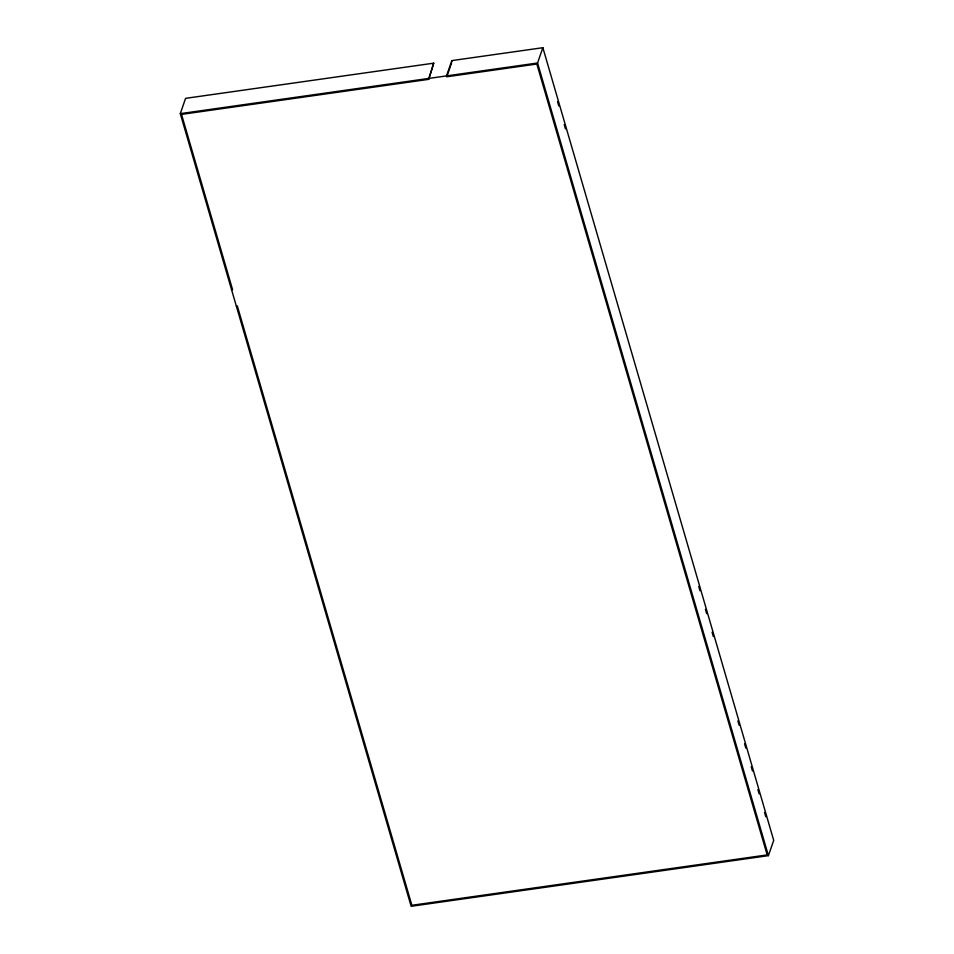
<?xml version="1.0" encoding="UTF-8"?>
<svg xmlns="http://www.w3.org/2000/svg" width="954" height="954" viewBox="0 0 954 954"><rect width="100%" height="100%" fill="white"/><g stroke="black" fill="none" stroke-linecap="round" stroke-linejoin="round"><path stroke-width="1.43" d="M236.342 306.091L237.319 305.948L411.866 905.286L767.171 854.915L536.84 64.025L446.794 76.785L446.532 75.903L451.826 60.603L542.862 47.7L773.706 840.355L768.411 855.655L411.138 906.3L180.294 113.645L185.589 98.345L433.724 63.167L428.68 79.349L181.534 114.397L232.573 289.658L231.595 289.789M433.724 63.167L428.68 79.349M447.271 75.39L451.6 62.881M768.411 855.655L537.567 63L542.862 47.7M180.294 113.645L537.567 63M557.553 101.637L558.794 105.93M564.208 124.521L565.46 128.814M698.745 586.471L699.997 590.753M705.411 609.356L706.664 613.637M712.078 632.228L713.33 636.521M737.895 720.902L739.147 725.195M744.561 743.786L745.813 748.079M751.227 766.67L752.479 770.963M757.893 789.554L759.145 793.847M764.559 812.438L765.812 816.731M451.826 60.603L452.089 61.485"/></g></svg>
